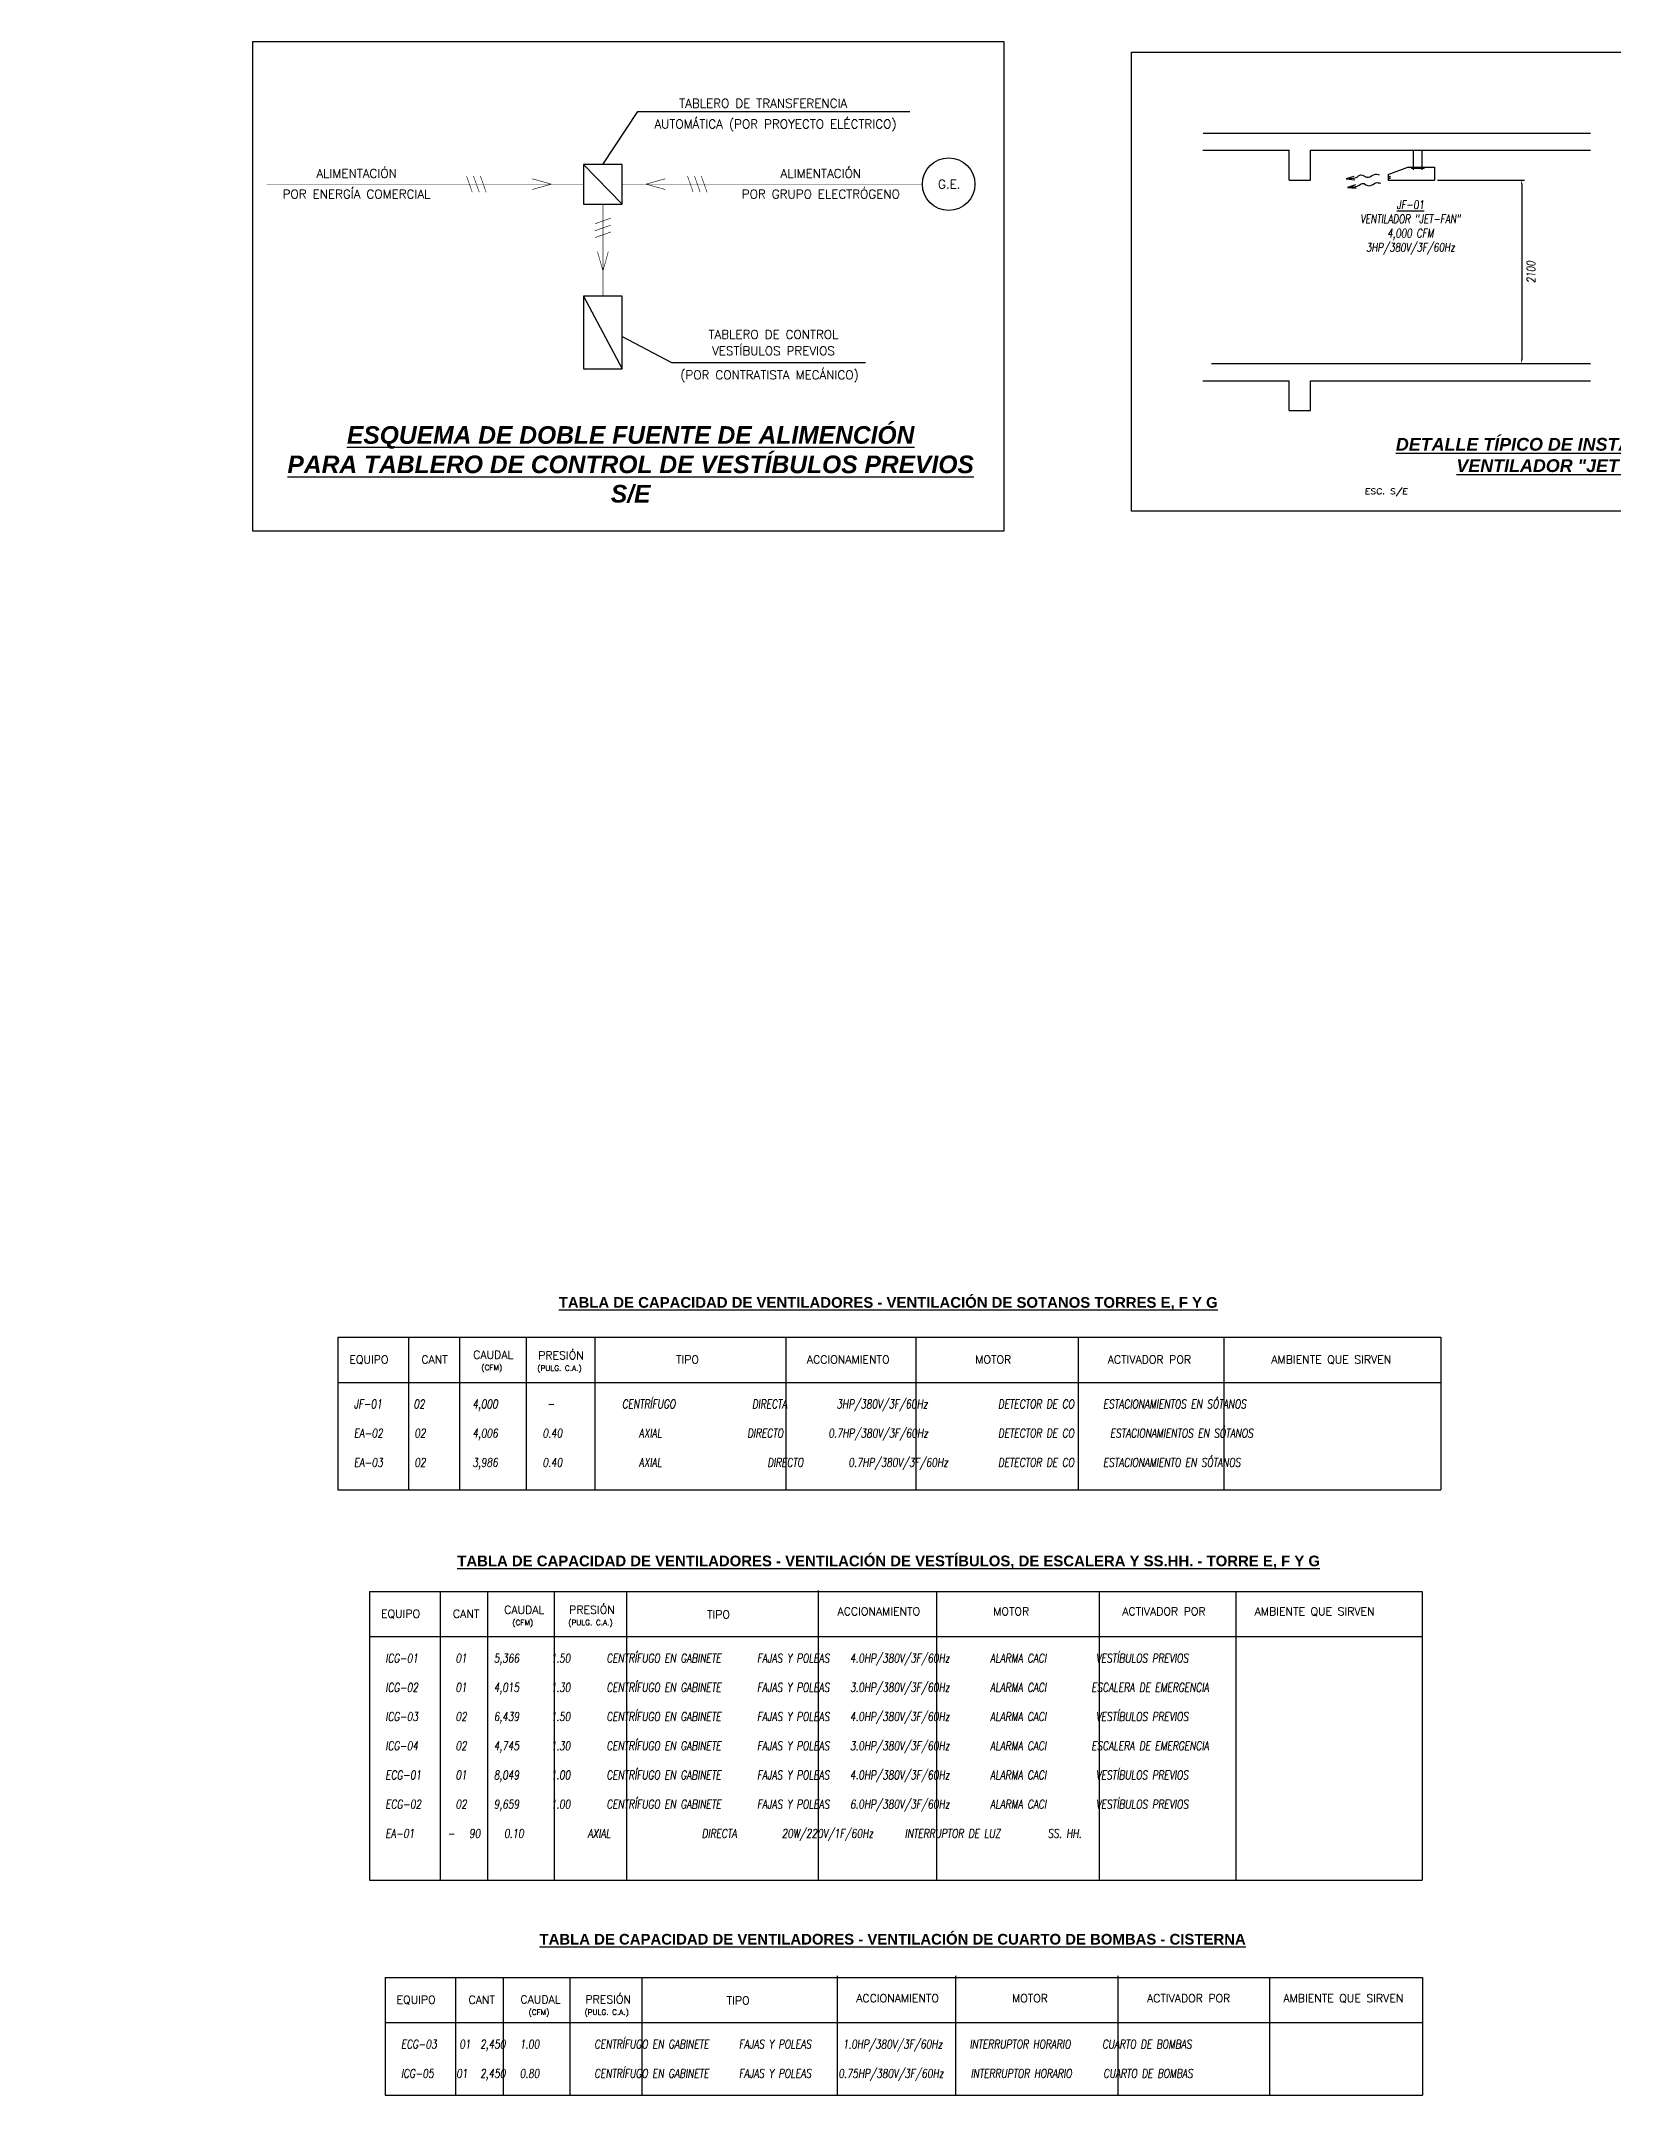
# Model space of a CAD drawing. Header units: millimetres. Extents: x 0 to 226526, y 0 to 8187996.
# Drawn here: x 226470.89 to 226498.52, y 8187930.46 to 8187966.88 of the extents above; entities that cross this region are included whole.
import ezdxf
from ezdxf import colors
from ezdxf.entities.mleader import LeaderData, LeaderLine
from ezdxf.enums import TextEntityAlignment as Align
from ezdxf.math import Vec2, Vec3

# ---------------------------------------------------------------- set-up
doc = ezdxf.new("R2010")
doc.units = ezdxf.units.MM
doc.linetypes.add('HIDDEN2', pattern=[0.1875, 0.125, -0.0625])
for name, color, linetype in [('L-01_CASCO-CONT', 252, 'Continuous'), ('L-03_EQUIP-ACCES', 160, 'Continuous'), ('L-04_EQ-MED-CONT', 191, 'Continuous'), ('L-05_EQ-MED-SEGM', 191, 'HIDDEN2'), ('L-06_EQ-FIN-CONT', 141, 'Continuous'), ('L-07_EQ-FIN-SEGM', 141, 'HIDDEN2'), ('L4 Linea mediana', 191, 'Continuous'), ('L6 Linea fina', 141, 'Continuous'), ('TX-01_PRIMA', 12, 'Continuous'), ('TX-03_PRINC', 150, 'Continuous')]:
    doc.layers.add(name, color=color, linetype=linetype)
doc.styles.add('50-NOTAS', font='romans.shx', dxfattribs={"height": 0.1})
doc.styles.add('50-SUBTITULO', font='romand.shx', dxfattribs={"height": 0.15})
doc.styles.add('50-TITULO', font='', dxfattribs={"height": 0.2})
doc.styles.add('75-NOTAS', font='romans.shx', dxfattribs={"height": 0.15})
doc.styles.add('JNV ING', font='romans.shx', dxfattribs={"width": 0.75, "oblique": 8, "height": 0.15})
doc.styles.add('M9_NUM-LAM', font='', dxfattribs={"height": 0.35})
doc.styles.add('P-R', font='romans.shx', dxfattribs={"width": 1.2, "oblique": 5, "height": 0.2})
doc.styles.get('50-TITULO').set_extended_font_data('Arial', bold=True)
doc.styles.get('M9_NUM-LAM').set_extended_font_data('Zurich UBlkEx BT')

# ---------------------------------------------------------------- blocks, each defined once
blk = doc.blocks.new('JF-02LAT')
at = {"layer": 'L-03_EQUIP-ACCES'}
for p, q in [((-0.54, -0.083), (-0.312, 0)), ((-0.312, 0), (0, 0)), ((-0.268, 0), (-0.268, -0.009)), ((-0.119, 0), (-0.119, -0.009)), ((-0.54, -0.083), (-0.54, -0.15)), ((-0.54, -0.15), (0, -0.15)), ((-0.268, -0.009), (-0.119, -0.009)), ((0, 0), (0, -0.15))]:
    blk.add_line(p, q, dxfattribs=at)
at = {"layer": 'L-05_EQ-MED-SEGM'}
for p, q in [((-0.54, -0.106), (-0.513, -0.106)), ((-0.54, -0.129), (-0.513, -0.129))]:
    blk.add_line(p, q, dxfattribs=at)
at = {"layer": 'L-06_EQ-FIN-CONT'}
for p, q in [((-0.942, -0.107), (-1.033, -0.136)), ((-1.033, -0.136), (-0.932, -0.147)), ((-0.925, -0.206), (-1.016, -0.235)), ((-1.016, -0.235), (-0.915, -0.246))]:
    blk.add_line(p, q, dxfattribs=at)
for points in [[(-1.033, -0.136), (-0.991, -0.126), (-0.928, -0.143), (-0.848, -0.059), (-0.791, -0.15), (-0.706, -0.071), (-0.665, -0.082), (-0.646, -0.088)], [(-1.016, -0.235), (-0.973, -0.225), (-0.91, -0.242), (-0.831, -0.159), (-0.774, -0.25), (-0.689, -0.17), (-0.648, -0.182), (-0.629, -0.187)]]:
    blk.add_open_spline(points, degree=3, knots=[0, 0, 0, 0, 0.0524684, 0.0807049, 0.1300475, 0.160067, 0.1839926, 0.1839926, 0.1839926, 0.1839926], dxfattribs=at)
blk = doc.blocks.new('A$Cefdf0de0')
at = {"layer": 'L-04_EQ-MED-CONT'}
for p, q in [((6.145, -2.438), (6.824, -3.135)), ((6.145, -4.753), (6.824, -6.03))]:
    blk.add_line(p, q, dxfattribs=at)
for points in [[(6.145, -3.135), (6.824, -3.135), (6.824, -2.438), (6.145, -2.438)], [(6.145, -6.03), (6.824, -6.03), (6.824, -4.753), (6.145, -4.753)]]:
    blk.add_lwpolyline(points, close=True, dxfattribs=at)
at = {"layer": 'L-04_EQ-MED-CONT', "ltscale": 1.5, "const_width": 0.0102}
for points in [[(4.188, -2.928), (4.088, -2.644)], [(4.311, -2.928), (4.21, -2.644)], [(4.432, -2.928), (4.331, -2.644)], [(8.071, -2.928), (7.971, -2.644)], [(8.194, -2.928), (8.094, -2.644)], [(8.315, -2.928), (8.214, -2.644)], [(6.344, -3.483), (6.628, -3.382)], [(6.344, -3.605), (6.628, -3.505)], [(6.344, -3.726), (6.628, -3.625)]]:
    blk.add_lwpolyline(points, dxfattribs=at)
at = {"layer": 'L-05_EQ-MED-SEGM', "ltscale": 1.5, "const_width": 0.0102}
for points in [[(6.145, -2.786), (0.577, -2.786)], [(6.824, -2.786), (12.1, -2.786)], [(6.485, -4.753), (6.485, -3.135)]]:
    blk.add_lwpolyline(points, dxfattribs=at)
at = {"layer": 'L-05_EQ-MED-SEGM', "linetype": 'ByBlock', "ltscale": 1.5, "const_width": 0.0102}
for points in [[(5.579, -2.786), (5.241, -2.692)], [(5.579, -2.786), (5.241, -2.88)], [(7.241, -2.786), (7.579, -2.692)], [(7.241, -2.786), (7.579, -2.88)]]:
    blk.add_lwpolyline(points, dxfattribs=at)
at = {"layer": 'L-06_EQ-FIN-CONT', "linetype": 'ByBlock'}
for points in [[(6.485, -2.438), (7.098, -1.509), (11.88, -1.509)], [(6.824, -5.462), (7.688, -5.919), (11.102, -5.919)]]:
    blk.add_lwpolyline(points, dxfattribs=at)
at = {"layer": 'L4 Linea mediana'}
blk.add_lwpolyline([(0.334, -0.278), (13.529, -0.278), (13.529, -8.884), (0.334, -8.884)], close=True, dxfattribs=at)
at = {"layer": 'L4 Linea mediana', "ltscale": 1.5, "const_width": 0.0102}
for points in [[(6.485, -4.312), (6.39, -3.974)], [(6.485, -4.312), (6.579, -3.974)]]:
    blk.add_lwpolyline(points, dxfattribs=at)
at = {"layer": 'L4 Linea mediana'}
blk.add_circle((12.562, -2.786), 0.462, dxfattribs=at)
at = {"layer": 'TX-01_PRIMA', "style": '75-NOTAS'}
for s, height, p in [('TABLERO DE TRANSFERENCIA', 0.15354, (9.302, -1.366)), ('AUTOMÁTICA (POR PROYECTO ELÉCTRICO)', 0.15354, (9.518, -1.729)), ('ALIMENTACIÓN', 0.15354, (2.155, -2.597)), ('ALIMENTACIÓN', 0.15354, (10.314, -2.597)), ('POR ENERGÍA COMERCIAL', 0.15354, (2.155, -2.96)), ('POR GRUPO ELECTRÓGENO', 0.15354, (10.314, -2.96)), ('G.E.', 0.1535, (12.572, -2.788)), ('TABLERO DE CONTROL', 0.15354, (9.482, -5.427)), ('VESTÍBULOS PREVIOS', 0.15354, (9.482, -5.715)), ('(POR CONTRATISTA MECÁNICO)', 0.15354, (9.413, -6.139))]:
    blk.add_text(s, height=height, dxfattribs=at).set_placement(p, align=Align.MIDDLE_CENTER)
at = {"layer": 'TX-03_PRINC', "ltscale": 1.5, "insert": (6.972, -7.039), "char_height": 0.30967, "attachment_point": 2, "style": 'M9_NUM-LAM'}
blk.add_mtext('{\\fArial|b1|i1|c0|p34;\\LESQUEMA DE DOBLE FUENTE DE ALIMENCIÓN\\PPARA TABLERO DE CONTROL DE VESTÍBULOS PREVIOS\\P\\lS/E}', dxfattribs=at)

msp = doc.modelspace()

# ---------------------------------------------------------------- linework, layer by layer
at = {"layer": 'L-01_CASCO-CONT'}
for p, q in [((226491.3089, 8187965.2634), (226498.1179, 8187965.2634)), ((226491.3013, 8187964.9634), (226492.823, 8187964.9634)), ((226492.823, 8187964.4384), (226492.823, 8187964.9634)), ((226493.198, 8187964.9634), (226498.1179, 8187964.9634)), ((226493.198, 8187964.4384), (226493.198, 8187964.9634)), ((226492.823, 8187964.4384), (226493.198, 8187964.4384)), ((226491.3013, 8187960.9134), (226492.823, 8187960.9134)), ((226491.4542, 8187961.2134), (226498.1179, 8187961.2134)), ((226492.823, 8187960.3884), (226492.823, 8187960.9134)), ((226493.198, 8187960.9134), (226498.1179, 8187960.9134)), ((226493.198, 8187960.3884), (226493.198, 8187960.9134)), ((226492.823, 8187960.3884), (226493.198, 8187960.3884))]:
    msp.add_line(p, q, dxfattribs=at)
at = {"layer": 'L-04_EQ-MED-CONT'}
for p, q in [((226495.0078, 8187964.6178), (226495.0078, 8187964.9634)), ((226495.1586, 8187964.6178), (226495.1586, 8187964.9634))]:
    msp.add_line(p, q, dxfattribs=at)
msp.add_lwpolyline([(226490.0525, 8187966.6896), (226499.069, 8187966.6896), (226499.069, 8187958.6191), (226490.0525, 8187958.6191)], close=True, dxfattribs=at)
at = {"layer": 'L-06_EQ-FIN-CONT'}
for p, q in [((226495.4262, 8187964.4384), (226496.9606, 8187964.4384)), ((226496.9081, 8187964.3634), (226496.9081, 8187961.2884)), ((226496.9034, 8187961.2134), (226496.9606, 8187961.2134))]:
    msp.add_line(p, q, dxfattribs=at)
for points in [[(226496.8956, 8187964.3634), (226496.9206, 8187964.3634), (226496.9081, 8187964.4384)], [(226496.8956, 8187961.2884), (226496.9206, 8187961.2884), (226496.9081, 8187961.2134)]]:
    msp.add_solid(points, dxfattribs=at)
at = {"layer": 'L6 Linea fina'}
for points in [[(226476.1018, 8187944.1044), (226476.1018, 8187941.4205)], [(226476.1018, 8187944.1044), (226495.4877, 8187944.1044)], [(226477.3418, 8187944.1044), (226477.3418, 8187941.4205)], [(226478.2371, 8187944.1044), (226478.2371, 8187941.4205)], [(226479.4132, 8187944.1044), (226479.4132, 8187941.4205)], [(226480.6162, 8187944.1044), (226480.6162, 8187941.4205)], [(226483.9745, 8187944.1044), (226483.9745, 8187941.4205)], [(226486.2582, 8187944.1044), (226486.2582, 8187941.4205)], [(226489.1144, 8187944.1044), (226489.1144, 8187941.4205)], [(226491.6724, 8187944.1044), (226491.6724, 8187941.4205)], [(226495.4877, 8187944.1044), (226495.4877, 8187941.4205)], [(226476.1018, 8187943.3105), (226495.4877, 8187943.3105)], [(226476.1018, 8187941.4205), (226495.4877, 8187941.4205)], [(226476.6574, 8187939.6373), (226476.6574, 8187934.5644)], [(226476.6574, 8187939.6373), (226495.1614, 8187939.6373)], [(226477.8974, 8187939.6373), (226477.8974, 8187934.5644)], [(226478.73, 8187939.6373), (226478.73, 8187934.5644)], [(226479.906, 8187939.6373), (226479.906, 8187934.5644)], [(226481.1718, 8187939.6373), (226481.1718, 8187934.5644)], [(226484.5462, 8187939.6522), (226484.5462, 8187934.5644)], [(226486.6247, 8187939.6373), (226486.6247, 8187934.5644)], [(226489.4809, 8187939.6373), (226489.4809, 8187934.5644)], [(226491.8829, 8187939.6373), (226491.8829, 8187934.5644)], [(226495.1614, 8187939.6373), (226495.1614, 8187934.5644)], [(226476.6574, 8187938.8434), (226495.1614, 8187938.8434)], [(226476.6574, 8187934.5644), (226495.1614, 8187934.5644)], [(226476.9315, 8187932.8535), (226476.9315, 8187930.781)], [(226476.9315, 8187932.8535), (226495.1678, 8187932.8535)], [(226478.1715, 8187932.8535), (226478.1715, 8187930.781)], [(226479.0042, 8187932.8535), (226479.0042, 8187930.781)], [(226480.1802, 8187932.8535), (226480.1802, 8187930.781)], [(226481.446, 8187932.8535), (226481.446, 8187930.781)], [(226484.8764, 8187932.8803), (226484.8764, 8187930.781)], [(226486.9549, 8187932.8803), (226486.9549, 8187930.781)], [(226489.8111, 8187932.8803), (226489.8111, 8187930.781)], [(226492.4756, 8187932.8535), (226492.4756, 8187930.781)], [(226495.1678, 8187932.8535), (226495.1678, 8187930.781)], [(226476.9315, 8187932.0596), (226495.1678, 8187932.0596)], [(226476.9315, 8187930.781), (226495.1678, 8187930.781)]]:
    msp.add_lwpolyline(points, dxfattribs=at)

# ---------------------------------------------------------------- block references
at = {"layer": 'L-05_EQ-MED-SEGM', "xscale": 1.5, "yscale": 1.5, "zscale": 1.5}
msp.add_blockref('JF-02LAT', (226495.3737, 8187964.6634), dxfattribs=at)
at = {"layer": 'TX-03_PRINC', "ltscale": 1.5}
msp.add_blockref('A$Cefdf0de0', (226474.2755, 8187967.1535), dxfattribs=at)

# ---------------------------------------------------------------- texts
at = {"layer": 'L-03_EQUIP-ACCES', "ltscale": 1.5, "style": 'P-R', "oblique": 5, "width": 1.2}
msp.add_text('ESC. S/E', height=0.10021, dxfattribs=at).set_placement((226494.1461, 8187958.9198))
at = {"layer": 'L-06_EQ-FIN-CONT', "color": 12, "insert": (226497.0712, 8187962.8216), "char_height": 0.15, "attachment_point": 5, "rotation": 90, "style": 'JNV ING'}
msp.add_mtext('\\A1;2100', dxfattribs=at)
at = {"layer": 'L-07_EQ-FIN-SEGM'}
for s, height, style, p in [('EQUIPO', 0.14062, '50-SUBTITULO', (226476.6478, 8187943.6406)), ('CANT', 0.14062, '50-SUBTITULO', (226477.8006, 8187943.6406)), ('CAUDAL', 0.14062, '50-SUBTITULO', (226478.8334, 8187943.7254)), ('PRESIÓN', 0.14062, '50-SUBTITULO', (226480.0232, 8187943.7141)), ('TIPO', 0.14062, '50-SUBTITULO', (226482.2468, 8187943.6406)), ('ACCIONAMIENTO', 0.140625, '50-SUBTITULO', (226485.0717, 8187943.6406)), ('MOTOR', 0.14062, '50-SUBTITULO', (226487.6208, 8187943.6406)), ('ACTIVADOR POR', 0.140625, '50-SUBTITULO', (226490.3654, 8187943.6406)), ('AMBIENTE QUE SIRVEN', 0.140625, '50-SUBTITULO', (226493.5621, 8187943.6406)), ('(CFM)', 0.09375, '50-NOTAS', (226478.8071, 8187943.5234)), ('(PULG. C.A.)', 0.09375, '50-NOTAS', (226479.9969, 8187943.5122)), ('PRESIÓN', 0.14062, '50-SUBTITULO', (226480.5671, 8187939.2436)), ('EQUIPO', 0.14062, '50-SUBTITULO', (226477.2034, 8187939.1735)), ('CANT', 0.14062, '50-SUBTITULO', (226478.3562, 8187939.1735)), ('CAUDAL', 0.14062, '50-SUBTITULO', (226479.3773, 8187939.2436)), ('(CFM)', 0.09375, '50-NOTAS', (226479.351, 8187939.0417)), ('(PULG. C.A.)', 0.09375, '50-NOTAS', (226480.5407, 8187939.0417)), ('TIPO', 0.14062, '50-SUBTITULO', (226482.7916, 8187939.1601)), ('ACCIONAMIENTO', 0.140625, '50-SUBTITULO', (226485.6096, 8187939.2152)), ('MOTOR', 0.14062, '50-SUBTITULO', (226487.9365, 8187939.2152)), ('ACTIVADOR POR', 0.140625, '50-SUBTITULO', (226490.6202, 8187939.2152)), ('AMBIENTE QUE SIRVEN', 0.140625, '50-SUBTITULO', (226493.2692, 8187939.2152)), ('EQUIPO', 0.14062, '50-SUBTITULO', (226477.4775, 8187932.3897)), ('CANT', 0.14062, '50-SUBTITULO', (226478.6303, 8187932.3897)), ('CAUDAL', 0.14062, '50-SUBTITULO', (226479.6632, 8187932.3955)), ('PRESIÓN', 0.14062, '50-SUBTITULO', (226480.8529, 8187932.3955)), ('TIPO', 0.14062, '50-SUBTITULO', (226483.1367, 8187932.3762)), ('ACCIONAMIENTO', 0.140625, '50-SUBTITULO', (226485.9398, 8187932.4165)), ('MOTOR', 0.14062, '50-SUBTITULO', (226488.2667, 8187932.4165)), ('ACTIVADOR POR', 0.140625, '50-SUBTITULO', (226491.0555, 8187932.4165)), ('AMBIENTE QUE SIRVEN', 0.140625, '50-SUBTITULO', (226493.7744, 8187932.4165)), ('(CFM)', 0.09375, '50-NOTAS', (226479.6368, 8187932.1936)), ('(PULG. C.A.)', 0.09375, '50-NOTAS', (226480.8266, 8187932.1936))]:
    msp.add_text(s, height=height, dxfattribs=dict(at, style=style)).set_placement(p, align=Align.CENTER)
at = {"layer": 'TX-01_PRIMA', "char_height": 0.1539562, "attachment_point": 1, "style": 'JNV ING'}
for s, width, heights, insert in [('\\pxsm2;JF-01       02^I   4,000^I    -               CENTRÍFUGO                 DIRECTA           3HP/380V/3F/60Hz^I^I   DETECTOR DE CO^I   ESTACIONAMIENTOS EN SÓTANOS       \\PEA-02       02^I   4,006^I   0.40                 AXIAL                   DIRECTO          0.7HP/380V/3F/60Hz^I^I   DETECTOR DE CO        ESTACIONAMIENTOS EN SÓTANOS\\PEA-03       02^I   3,986  ^I   0.40                 AXIAL    ^I              DIRECTO          0.7HP/380V/3F/60Hz^I^I   DETECTOR DE CO^I   ESTACIONAMIENTO EN SÓTANOS', 19.547767, [3.7997], (226476.383, 8187943.0071)), ('\\pxsm2,qj;ICG-01 ^I01      5,366       1.50        CENTRÍFUGO EN GABINETE        FAJAS Y POLEAS^I  4.0HP/380V/3F/60Hz    ^I  ALARMA CACI           VESTÍBULOS PREVIOS\\PICG-02 ^I01      4,015       1.30        CENTRÍFUGO EN GABINETE        FAJAS Y POLEAS^I  3.0HP/380V/3F/60Hz    ^I  ALARMA CACI          ESCALERA DE EMERGENCIA\\PICG-03 ^I02      6,439       1.50        CENTRÍFUGO EN GABINETE        FAJAS Y POLEAS^I  4.0HP/380V/3F/60Hz    ^I  ALARMA CACI           VESTÍBULOS PREVIOS\\PICG-04 ^I02      4,745       1.30        CENTRÍFUGO EN GABINETE        FAJAS Y POLEAS^I  3.0HP/380V/3F/60Hz    ^I  ALARMA CACI          ESCALERA DE EMERGENCIA\\PECG-01 ^I01      8,049       1.00        CENTRÍFUGO EN GABINETE        FAJAS Y POLEAS^I  4.0HP/380V/3F/60Hz    ^I  ALARMA CACI           VESTÍBULOS PREVIOS\\PECG-02 ^I02      9,659       1.00        CENTRÍFUGO EN GABINETE        FAJAS Y POLEAS^I  6.0HP/380V/3F/60Hz    ^I  ALARMA CACI           VESTÍBULOS PREVIOS\\P\\pq*;EA-01^I      -^I   90  ^I   0.10      ^I      AXIAL         ^I        DIRECTA          20W/220V/1F/60Hz       INTERRUPTOR DE LUZ  ^I       SS. HH.', 19.075174, [4.3526], (226476.9386, 8187938.54)), ('\\pxsm2;ECG-03     01^I  2,450^I   1.00   ^I    CENTRÍFUGO EN GABINETE^I     FAJAS Y POLEAS       1.0HP/380V/3F/60Hz      INTERRUPTOR HORARIO       CUARTO DE BOMBAS\\PICG-05     01^I  2,450^I   0.80   ^I    CENTRÍFUGO EN GABINETE^I     FAJAS Y POLEAS      0.75HP/380V/3F/60Hz      INTERRUPTOR HORARIO       CUARTO DE BOMBAS', 19.075174, [10.3072], (226477.2128, 8187931.7562))]:
    msp.add_mtext_dynamic_manual_height_columns(s, width=width, gutter_width=0.75, heights=heights, dxfattribs=dict(at, insert=insert))
at = {"layer": 'TX-03_PRINC', "style": '50-TITULO'}
for s, p in [('%%UTABLA DE CAPACIDAD DE VENTILADORES - VENTILACIÓN DE SOTANOS TORRES E, F Y G', (226485.7744, 8187944.621)), ('%%UTABLA DE CAPACIDAD DE VENTILADORES - VENTILACIÓN DE VESTÍBULOS, DE ESCALERA Y SS.HH. - TORRE E, F Y G', (226485.7821, 8187940.0779)), ('%%UTABLA DE CAPACIDAD DE VENTILADORES - VENTILACIÓN DE CUARTO DE BOMBAS - CISTERNA', (226485.852, 8187933.4303))]:
    msp.add_text(s, height=0.1875, dxfattribs=at).set_placement(p, align=Align.CENTER)
at = {"layer": 'TX-03_PRINC', "ltscale": 1.5, "insert": (226494.653, 8187959.9082), "char_height": 0.225, "attachment_point": 1, "style": 'M9_NUM-LAM'}
msp.add_mtext('\\pxqc;{\\fArial|b1|i1|c0|p34;\\LDETALLE TÍPICO DE INSTALACION DE \\PVENTILADOR "JET FAN"}', dxfattribs=at)

# ---------------------------------------------------------------- leaders
at = {"layer": 'L-06_EQ-FIN-CONT'}
ml = msp.add_multileader_mtext('Standard', dxfattribs=at)
ml.set_content('\\P{\\LJF-01\\P}VENTILADOR "JET-FAN"\\P4,000 CFM\\P3HP/380V/3F/60Hz', color=12, style='JNV ING')
ml.set_leader_properties(color=256, linetype='ByLayer', lineweight=-1)
ml.build(insert=Vec2(0, 0))
ml.multileader.update_dxf_attribs({"dogleg_length": 0.05, "arrow_head_size": 0.15})
ctx = ml.context
ctx.base_point, ctx.char_height, ctx.arrow_head_size, ctx.landing_gap_size, ctx.plane_origin = Vec3(226493.8743, 8187964.2313), 0.15, 0.15, 0.105, Vec3(226478.8167, 8187963.8515)
ctx.text_align_type = 1
notes = []
notes.append((ctx, [(0, (0, 0, 0), (0, 0), (1, 0), 1, [])]))
ctx.mtext.insert, ctx.mtext.alignment, ctx.mtext.flow_direction = Vec3(226494.9531, 8187964.3313), 2, 5
for ctx, leaders in notes:
    for number, flags, end, landing, length, lines in leaders:
        leader = LeaderData()
        leader.index, (leader.has_last_leader_line, leader.has_dogleg_vector, leader.attachment_direction) = number, flags
        leader.last_leader_point, leader.dogleg_vector, leader.dogleg_length = Vec3(end), Vec3(landing), length
        for number, points, colour, breaks in lines:
            line = LeaderLine()
            line.index, line.vertices, line.color, line.breaks = number, Vec3.list(points), colors.encode_raw_color(colour), breaks
            leader.lines.append(line)
        ctx.leaders.append(leader)

doc.saveas('drawing.dxf')
